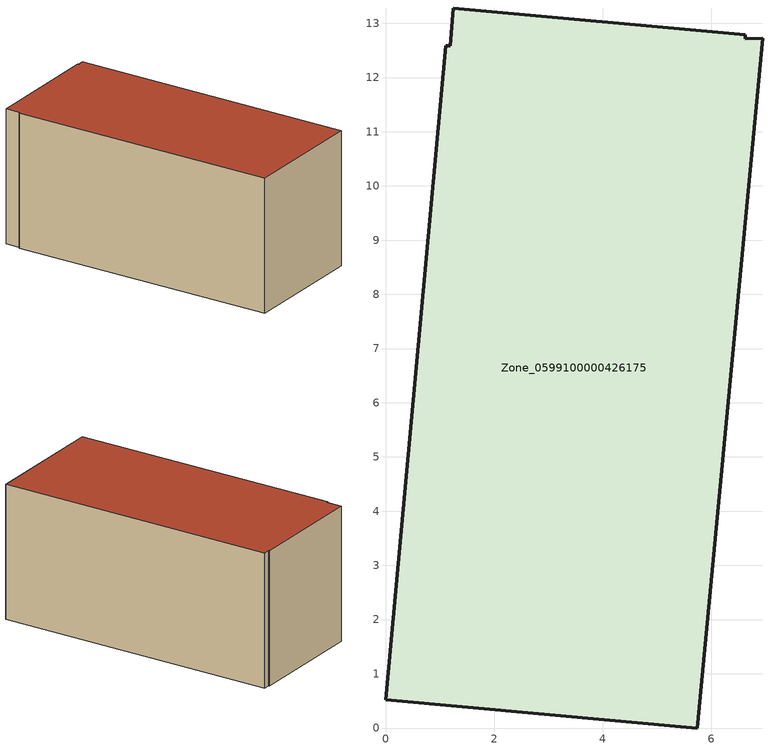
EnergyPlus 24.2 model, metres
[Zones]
Zone_0599100000426175
 floor ground (C_G): 6.95,12.73 5.75,0 0,0.52 1.1,12.58 1.19,12.59 1.25,13.28 6.63,12.79 6.63,12.72 z0
 wall outside (C_F): 5.75,0 6.95,12.73 6.63,12.72 6.63,12.79 1.25,13.28 1.19,12.59 1.1,12.58 0,0.52 5.75,0 z0:6.11
 roof outside (C_R): 6.63,12.79 1.25,13.28 1.19,12.59 1.1,12.58 0,0.52 5.75,0 6.95,12.73 6.63,12.72 z6.11
[BUILDING]
Pand.0599100000426175: North Axis=0; Terrain=City; Loads Convergence Tolerance Value=0.04; Temperature Convergence Tolerance Value=0.4; Solar Distribution=FullExterior; Maximum Number of Warmup Days=25; Minimum Number of Warmup Days=1
[Site:Location]
Rotterdam.The.Hague.AP_ZH_NLD Design_Conditions: Latitude=51.96; Longitude=4.45; Time Zone=1; Elevation=-4.5
[SITE:GROUNDTEMPERATURE:BUILDINGSURFACE]
18, 18, 18, 18, 18, 18, 18, 18, 18, 18, 18, 18
[MATERIAL] Thermal Absorptance=0.9; Solar Absorptance=0.7; Visible Absorptance=0.7
Name | Roughness | Thickness | Conductivity | Density | Specific Heat
G.TC.2006-2014 | MediumSmooth | 0.15 | 0.06 | 540 | 1210
F.TC.2006-2014 | Rough | 0.3 | 0.12 | 1920 | 840
R.TC.2006-2014 | MediumRough | 0.2 | 0.08 | 1500 | 1000
[CONSTRUCTION]
C_G: G.TC.2006-2014
C_F: F.TC.2006-2014
C_R: R.TC.2006-2014
[ZONE]
Zone_0599100000426175: Type=1; Multiplier=1; Ceiling Height=Autocalculate; Volume=Autocalculate; Floor Area=autocalculate; Part of Total Floor Area=Yes
[ZONEINFILTRATION:DESIGNFLOWRATE]
Infil_Zone_0599100000426175: Zone or ZoneList or Space or SpaceList=Zone_0599100000426175; Schedule=AlwaysOn; Design Flow Rate Calculation Method=Flow/Area; Flow Rate per Floor Area=0.0015; Constant Term Coefficient=1; Temperature Term Coefficient=0; Velocity Term Coefficient=0; Velocity Squared Term Coefficient=0
[HVACTEMPLATE:ZONE:IDEALLOADSAIRSYSTEM]
Zone_0599100000426175: Maximum Heating Supply Air Temperature=50; Minimum Cooling Supply Air Temperature=13; Maximum Heating Supply Air Humidity Ratio=0.0156; Minimum Cooling Supply Air Humidity Ratio=0.0077; Heating Limit=NoLimit; Cooling Limit=NoLimit; Dehumidification Control Type=ConstantSensibleHeatRatio; Cooling Sensible Heat Ratio=0.7; Dehumidification Setpoint=60; Humidification Control Type=None; Humidification Setpoint=30; Outdoor Air Method=None; Outdoor Air Flow Rate per Person=0.00944; Outdoor Air Flow Rate per Zone Floor Area=0; Outdoor Air Flow Rate per Zone=0; Demand Controlled Ventilation Type=None; Outdoor Air Economizer Type=NoEconomizer; Heat Recovery Type=None; Sensible Heat Recovery Effectiveness=0.7; Latent Heat Recovery Effectiveness=0.65
[ZONECONTROL:THERMOSTAT]
ThermostatControl_Zone_0599100000426175: Zone or ZoneList=Zone_0599100000426175; Control Type Schedule=DualSetpointControlType; Control 1=Thermostat_Zone_0599100000426175; Temperature Difference Between Cutout And Setpoint=0
[THERMOSTATSETPOINT:DUALSETPOINT]
Thermostat_Zone_0599100000426175: Heating Setpoint Temperature Schedule=HeatingSetpoint_Zone_0599100000426175; Cooling Setpoint Temperature Schedule=CoolingSetpoint_Zone_0599100000426175
[SCHEDULE:COMPACT]
HeatingSetpoint_Zone_0599100000426175: Through: 12/31, For: AllDays, Until: 24:00, 21
CoolingSetpoint_Zone_0599100000426175: Through: 12/31, For: AllDays, Until: 24:00, 24
DualSetpointControlType: Through: 12/31, For: AllDays, Until: 24:00, 4
AlwaysOn: Through: 12/31, For: AllDays, Until: 24:00, 1
